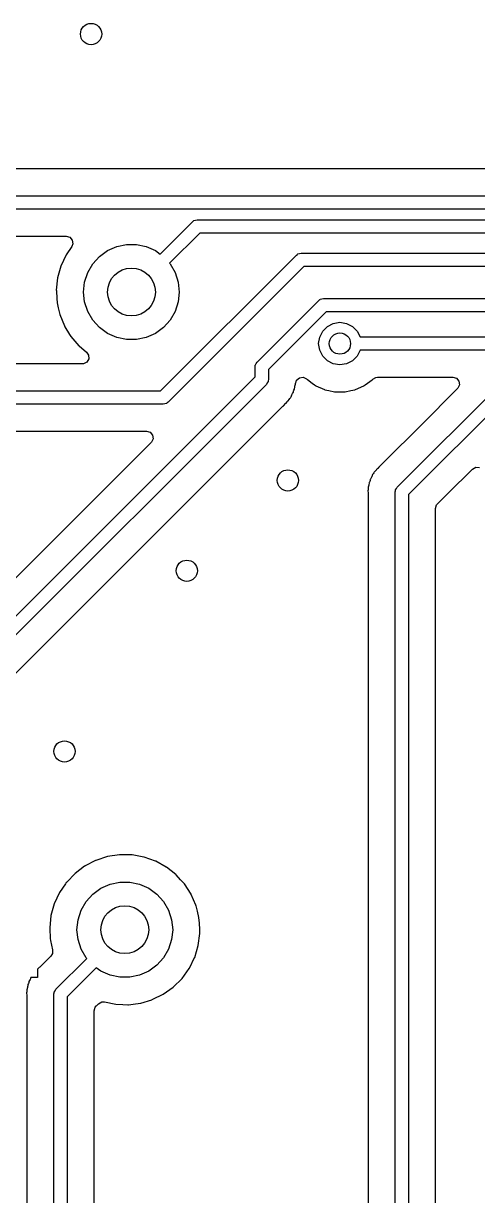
# Model space of a CAD drawing. Extents: x 3.43 to 6.79, y -5.81 to -1.74.
# Drawn here: x 4.348 to 4.684, y -4.014 to -3.146 of the extents above; entities that cross this region are included whole.
import ezdxf

# ---------------------------------------------------------------- set-up
doc = ezdxf.new("R2010")
doc.units = 0
doc.header["$MEASUREMENT"] = 0
doc.layers.add('BLACK', color=7, linetype='CONTINUOUS')

msp = doc.modelspace()

# ---------------------------------------------------------------- linework, layer by layer
at = {"layer": 'BLACK', "linetype": 'CONTINUOUS'}
for p, q in [((4.77945, -3.2534), (4.11578, -3.2534)), ((4.05701, -3.27342), (4.78981, -3.27342)), ((4.79185, -3.28326), (4.05905, -3.28326)), ((4.47494, -3.29148), (4.4761, -3.29114)), ((4.4761, -3.29114), (5.09506, -3.29114)), ((4.44872, -3.31649), (4.47262, -3.29258)), ((4.47262, -3.29258), (4.47332, -3.29206)), ((4.47332, -3.29206), (4.47344, -3.29192)), ((4.47344, -3.29192), (4.47355, -3.29189)), ((4.47355, -3.29189), (4.47375, -3.29174)), ((4.47375, -3.29174), (4.47494, -3.29148)), ((4.11036, -3.30328), (4.37921, -3.30328)), ((4.37921, -3.30328), (4.38189, -3.30407)), ((4.38189, -3.30407), (4.38373, -3.30618)), ((4.38373, -3.30618), (4.38412, -3.30895)), ((4.47814, -3.30098), (4.45577, -3.32336)), ((5.09502, -3.30098), (4.47814, -3.30098)), ((4.37913, -3.31716), (4.3753, -3.32543)), ((4.38331, -3.31104), (4.37913, -3.31716)), ((4.38412, -3.30895), (4.38331, -3.31104)), ((4.40381, -3.31831), (4.4098, -3.31396)), ((4.4098, -3.31396), (4.41657, -3.31094)), ((4.41657, -3.31094), (4.42381, -3.3094)), ((4.42381, -3.3094), (4.43122, -3.3094)), ((4.43122, -3.3094), (4.43847, -3.31094)), ((4.43847, -3.31094), (4.44523, -3.31396)), ((4.44523, -3.31396), (4.44872, -3.31649)), ((4.54963, -3.31732), (4.55033, -3.3168)), ((4.55033, -3.3168), (4.55045, -3.31666)), ((4.55045, -3.31666), (4.55056, -3.31663)), ((4.55056, -3.31663), (4.55076, -3.31648)), ((4.55076, -3.31648), (4.55195, -3.31622)), ((4.55195, -3.31622), (4.55311, -3.31588)), ((4.55311, -3.31588), (5.06547, -3.31588)), ((4.3753, -3.32543), (4.37286, -3.33422)), ((4.39515, -3.33023), (4.39885, -3.32381)), ((4.39885, -3.32381), (4.40381, -3.31831)), ((4.44906, -3.41789), (4.54963, -3.31732)), ((4.55515, -3.32572), (4.45458, -3.42629)), ((4.45577, -3.32336), (4.45618, -3.32381)), ((4.45618, -3.32381), (4.45989, -3.33023)), ((5.06343, -3.32572), (4.55515, -3.32572)), ((4.37286, -3.33422), (4.37189, -3.34328)), ((4.39286, -3.33727), (4.39515, -3.33023)), ((4.45989, -3.33023), (4.46217, -3.33727)), ((4.37189, -3.34328), (4.3719, -3.34349)), ((4.39208, -3.34464), (4.39286, -3.33727)), ((4.46217, -3.33727), (4.46295, -3.34464)), ((4.3719, -3.34349), (4.3719, -3.34349)), ((4.3719, -3.34349), (4.37226, -3.34969)), ((4.37226, -3.34969), (4.37241, -3.35239)), ((4.39286, -3.35201), (4.39208, -3.34464)), ((4.46295, -3.34464), (4.46217, -3.35201)), ((4.52054, -3.3965), (4.5662, -3.35082)), ((4.5662, -3.35082), (4.56691, -3.35029)), ((4.56691, -3.35029), (4.56703, -3.35015)), ((4.56703, -3.35015), (4.56713, -3.35012)), ((4.56713, -3.35012), (4.56734, -3.34997)), ((4.56734, -3.34997), (4.56852, -3.34972)), ((4.56852, -3.34972), (4.56969, -3.34937)), ((4.56969, -3.34937), (4.86984, -3.34937)), ((4.37241, -3.35239), (4.37246, -3.35258)), ((4.37246, -3.35258), (4.37246, -3.35258)), ((4.37246, -3.35258), (4.37332, -3.3564)), ((4.37332, -3.3564), (4.37442, -3.36128)), ((4.39515, -3.35905), (4.39286, -3.35201)), ((4.39885, -3.36547), (4.39515, -3.35905)), ((4.45989, -3.35905), (4.45618, -3.36547)), ((4.46217, -3.35201), (4.45989, -3.35905)), ((4.57172, -3.35922), (4.52894, -3.40201)), ((4.8678, -3.35922), (4.57172, -3.35922)), ((4.37442, -3.36128), (4.37785, -3.36973)), ((4.40381, -3.37097), (4.39885, -3.36547)), ((4.45618, -3.36547), (4.45123, -3.37097)), ((4.57259, -3.3701), (4.57698, -3.36787)), ((4.57698, -3.36787), (4.58185, -3.36709)), ((4.58185, -3.36709), (4.58672, -3.36787)), ((4.58672, -3.36787), (4.59111, -3.3701)), ((4.37785, -3.36973), (4.37821, -3.37032)), ((4.37821, -3.37032), (4.38172, -3.37605)), ((4.38172, -3.37605), (4.38261, -3.3775)), ((4.38261, -3.3775), (4.38858, -3.3844)), ((4.4098, -3.37533), (4.40381, -3.37097)), ((4.41657, -3.37834), (4.4098, -3.37533)), ((4.44523, -3.37533), (4.43847, -3.37834)), ((4.45123, -3.37097), (4.44523, -3.37533)), ((4.5661, -3.38284), (4.56687, -3.37798)), ((4.56687, -3.37798), (4.56911, -3.37359)), ((4.56911, -3.37359), (4.57259, -3.3701)), ((4.59111, -3.3701), (4.59459, -3.37359)), ((4.59459, -3.37359), (4.5968, -3.37792)), ((4.5968, -3.37792), (4.81654, -3.37792)), ((4.38858, -3.3844), (4.38874, -3.38453)), ((4.38874, -3.38453), (4.38874, -3.38453)), ((4.38874, -3.38453), (4.39425, -3.3891)), ((4.42381, -3.37988), (4.41657, -3.37834)), ((4.43122, -3.37988), (4.42381, -3.37988)), ((4.43847, -3.37834), (4.43122, -3.37988)), ((4.56687, -3.38771), (4.5661, -3.38284)), ((4.39425, -3.3891), (4.39581, -3.39142)), ((4.39586, -3.39421), (4.3944, -3.39659)), ((4.39581, -3.39142), (4.39586, -3.39421)), ((4.56911, -3.3921), (4.56687, -3.38771)), ((4.57259, -3.39558), (4.56911, -3.3921)), ((4.59459, -3.3921), (4.59111, -3.39558)), ((4.5968, -3.38776), (4.59459, -3.3921)), ((4.8145, -3.38776), (4.5968, -3.38776)), ((4.39108, -3.39787), (4.15357, -3.39787)), ((4.39189, -3.39781), (4.39108, -3.39787)), ((4.3944, -3.39659), (4.39189, -3.39781)), ((4.51909, -3.39998), (4.51922, -3.39911)), ((4.51909, -3.40754), (4.51909, -3.39998)), ((4.51921, -3.39893), (4.51926, -3.39883)), ((4.51922, -3.39911), (4.51921, -3.39893)), ((4.51926, -3.39883), (4.5193, -3.39858)), ((4.5193, -3.39858), (4.51995, -3.39756)), ((4.51995, -3.39756), (4.52054, -3.3965)), ((4.52894, -3.40201), (4.52894, -3.40958)), ((4.57698, -3.39782), (4.57259, -3.39558)), ((4.58185, -3.39859), (4.57698, -3.39782)), ((4.58672, -3.39782), (4.58185, -3.39859)), ((4.59111, -3.39558), (4.58672, -3.39782)), ((4.09059, -3.83603), (4.51909, -3.40754)), ((4.52808, -3.41199), (4.5275, -3.41306)), ((4.52873, -3.41098), (4.52808, -3.41199)), ((4.52877, -3.41072), (4.52873, -3.41098)), ((4.52882, -3.41063), (4.52877, -3.41072)), ((4.52894, -3.40958), (4.52881, -3.41045)), ((4.52881, -3.41045), (4.52882, -3.41063)), ((4.54888, -3.41303), (4.54896, -3.41273)), ((4.54896, -3.41242), (4.549, -3.41211)), ((4.54896, -3.41273), (4.54896, -3.41242)), ((4.549, -3.41211), (4.54912, -3.41212)), ((4.54912, -3.41212), (4.54974, -3.41001)), ((4.54974, -3.41001), (4.55186, -3.40817)), ((4.55186, -3.40817), (4.55462, -3.40778)), ((4.55462, -3.40778), (4.55717, -3.40894)), ((4.55717, -3.40894), (4.5576, -3.40937)), ((4.5576, -3.40937), (4.55779, -3.40957)), ((4.55779, -3.40957), (4.5613, -3.41212)), ((4.5613, -3.41212), (4.56303, -3.41338)), ((4.60067, -3.41338), (4.60568, -3.40974)), ((4.60568, -3.40974), (4.60592, -3.40957)), ((4.60592, -3.40957), (4.60609, -3.40938)), ((4.60609, -3.40938), (4.60628, -3.4092)), ((4.60628, -3.4092), (4.60633, -3.40925)), ((4.60633, -3.40925), (4.60843, -3.40796)), ((4.60843, -3.40796), (4.60973, -3.40778)), ((4.60973, -3.40778), (4.6654, -3.40778)), ((4.6654, -3.40778), (4.66808, -3.40857)), ((4.66808, -3.40857), (4.66991, -3.41068)), ((4.66991, -3.41068), (4.67031, -3.41345)), ((4.5275, -3.41306), (4.09206, -3.84847)), ((4.1287, -3.41789), (4.44906, -3.41789)), ((4.54565, -3.42238), (4.54635, -3.42078)), ((4.54635, -3.42078), (4.54655, -3.42036)), ((4.54655, -3.42036), (4.54679, -3.41992)), ((4.54679, -3.41992), (4.54739, -3.41883)), ((4.54739, -3.41883), (4.54749, -3.41843)), ((4.54749, -3.41843), (4.54759, -3.41806)), ((4.54759, -3.41806), (4.54784, -3.41732)), ((4.54784, -3.41732), (4.54816, -3.41659)), ((4.54816, -3.41659), (4.54843, -3.41487)), ((4.54843, -3.41487), (4.54852, -3.41442)), ((4.54852, -3.41442), (4.54888, -3.41303)), ((4.54888, -3.41303), (4.54888, -3.41303)), ((4.56303, -3.41338), (4.56387, -3.41399)), ((4.56387, -3.41399), (4.56411, -3.41409)), ((4.56411, -3.41409), (4.56411, -3.41409)), ((4.56411, -3.41409), (4.57036, -3.41688)), ((4.57036, -3.41688), (4.57074, -3.41705)), ((4.57074, -3.41705), (4.57373, -3.41768)), ((4.57373, -3.41768), (4.57784, -3.41856)), ((4.57784, -3.41856), (4.57784, -3.41856)), ((4.57784, -3.41856), (4.57809, -3.41861)), ((4.57809, -3.41861), (4.58561, -3.41861)), ((4.58561, -3.41861), (4.58586, -3.41856)), ((4.58586, -3.41856), (4.58997, -3.41768)), ((4.58586, -3.41856), (4.58586, -3.41856)), ((4.58997, -3.41768), (4.59296, -3.41705)), ((4.59296, -3.41705), (4.59334, -3.41688)), ((4.59334, -3.41688), (4.5996, -3.41409)), ((4.5996, -3.41409), (4.59983, -3.41399)), ((4.5996, -3.41409), (4.5996, -3.41409)), ((4.59983, -3.41399), (4.60067, -3.41338)), ((4.62424, -3.48923), (4.69967, -3.4138)), ((4.66891, -3.41625), (4.64168, -3.44348)), ((4.66915, -3.41599), (4.66891, -3.41625)), ((4.67031, -3.41345), (4.66915, -3.41599)), ((4.4511, -3.42774), (4.1287, -3.42774)), ((4.45227, -3.42739), (4.4511, -3.42774)), ((4.45345, -3.42714), (4.45227, -3.42739)), ((4.45365, -3.42699), (4.45345, -3.42714)), ((4.45376, -3.42696), (4.45365, -3.42699)), ((4.45388, -3.42682), (4.45376, -3.42696)), ((4.45458, -3.42629), (4.45388, -3.42682)), ((4.45963, -3.50924), (4.53946, -3.42941)), ((4.53946, -3.42941), (4.53978, -3.42911)), ((4.53978, -3.42911), (4.54004, -3.42895)), ((4.54004, -3.42895), (4.54188, -3.42699)), ((4.54188, -3.42699), (4.54198, -3.42688)), ((4.54198, -3.42688), (4.54276, -3.42611)), ((4.54276, -3.42611), (4.54286, -3.42598)), ((4.54286, -3.42598), (4.54316, -3.42562)), ((4.54286, -3.42598), (4.54286, -3.42598)), ((4.54286, -3.42598), (4.54286, -3.42598)), ((4.54316, -3.42562), (4.54349, -3.42527)), ((4.54349, -3.42527), (4.54435, -3.42436)), ((4.54435, -3.42436), (4.54474, -3.42366)), ((4.54474, -3.42366), (4.54517, -3.42301)), ((4.54517, -3.42301), (4.54546, -3.42262)), ((4.54546, -3.42262), (4.54565, -3.42238)), ((4.70519, -3.4222), (4.63264, -3.49475)), ((4.64168, -3.44348), (4.61512, -3.47004)), ((4.15368, -3.44776), (4.43859, -3.44776)), ((4.43859, -3.44776), (4.44127, -3.44854)), ((4.44127, -3.44854), (4.4431, -3.45066)), ((4.44234, -3.45597), (4.4421, -3.45622)), ((4.4435, -3.45342), (4.44234, -3.45597)), ((4.4431, -3.45066), (4.4435, -3.45342)), ((4.4421, -3.45622), (4.30304, -3.59527)), ((4.61169, -3.47334), (4.61067, -3.47443)), ((4.61195, -3.47318), (4.61169, -3.47334)), ((4.61227, -3.47288), (4.61195, -3.47318)), ((4.61512, -3.47004), (4.61227, -3.47288)), ((4.60518, -3.48193), (4.60449, -3.48318)), ((4.60539, -3.48151), (4.60518, -3.48193)), ((4.60585, -3.48044), (4.60539, -3.48151)), ((4.60608, -3.47991), (4.60585, -3.48044)), ((4.60627, -3.47966), (4.60608, -3.47991)), ((4.60657, -3.47928), (4.60627, -3.47966)), ((4.60627, -3.47966), (4.60627, -3.47966)), ((4.60699, -3.47863), (4.60657, -3.47928)), ((4.60723, -3.47821), (4.60699, -3.47863)), ((4.60738, -3.47793), (4.60723, -3.47821)), ((4.60723, -3.47821), (4.60723, -3.47821)), ((4.60857, -3.47666), (4.60738, -3.47793)), ((4.60887, -3.47631), (4.60857, -3.47666)), ((4.60888, -3.4763), (4.60887, -3.47631)), ((4.60897, -3.47618), (4.60888, -3.4763)), ((4.60888, -3.4763), (4.60888, -3.4763)), ((4.60975, -3.4754), (4.60897, -3.47618)), ((4.60986, -3.47529), (4.60975, -3.4754)), ((4.61067, -3.47443), (4.60986, -3.47529)), ((4.66181, -3.49388), (4.67993, -3.47577)), ((4.67993, -3.47577), (4.68239, -3.47443)), ((4.68239, -3.47443), (4.68517, -3.47463)), ((4.60278, -3.49035), (4.60271, -3.49113)), ((4.60285, -3.48926), (4.60278, -3.48956)), ((4.60278, -3.48956), (4.60278, -3.49035)), ((4.60321, -3.48787), (4.60285, -3.48926)), ((4.60285, -3.48926), (4.60285, -3.48926)), ((4.6033, -3.48741), (4.60321, -3.48787)), ((4.60353, -3.486), (4.6033, -3.48741)), ((4.60358, -3.48569), (4.60353, -3.486)), ((4.6037, -3.48541), (4.60358, -3.48569)), ((4.60389, -3.48496), (4.6037, -3.48541)), ((4.6037, -3.48541), (4.6037, -3.48541)), ((4.60414, -3.48423), (4.60389, -3.48496)), ((4.60427, -3.48376), (4.60414, -3.48423)), ((4.60434, -3.48345), (4.60427, -3.48376)), ((4.60427, -3.48376), (4.60427, -3.48376)), ((4.60449, -3.48318), (4.60434, -3.48345)), ((4.60449, -3.48318), (4.60449, -3.48318)), ((4.623, -3.49131), (4.62366, -3.49029)), ((4.62366, -3.49029), (4.62424, -3.48923)), ((4.60271, -3.49113), (4.60259, -3.49192)), ((4.60259, -3.49192), (4.60274, -3.49348)), ((4.60274, -3.49348), (4.60275, -3.49365)), ((4.60275, -3.49365), (4.60278, -3.49412)), ((4.60278, -3.49412), (4.60278, -4.07301)), ((4.6228, -3.49271), (4.62292, -3.49184)), ((4.6228, -4.08336), (4.6228, -3.49271)), ((4.62291, -3.49166), (4.62296, -3.49156)), ((4.62292, -3.49184), (4.62291, -3.49166)), ((4.62296, -3.49156), (4.623, -3.49131)), ((4.63264, -3.49475), (4.63264, -4.08539)), ((4.65411, -3.50159), (4.66181, -3.49388)), ((4.65266, -3.5051), (4.65344, -3.50241)), ((4.65266, -4.08398), (4.65266, -3.5051)), ((4.65344, -3.50241), (4.65411, -3.50159)), ((4.11176, -3.85709), (4.45963, -3.50924)), ((4.40085, -3.76588), (4.39324, -3.76984)), ((4.40103, -3.76579), (4.40085, -3.76588)), ((4.40085, -3.76588), (4.40085, -3.76588)), ((4.4097, -3.76295), (4.40103, -3.76579)), ((4.41871, -3.76158), (4.4097, -3.76295)), ((4.41892, -3.76158), (4.41871, -3.76158)), ((4.42496, -3.76165), (4.41892, -3.76158)), ((4.41892, -3.76158), (4.41892, -3.76158)), ((4.42783, -3.76169), (4.42496, -3.76165)), ((4.42803, -3.76172), (4.42783, -3.76169)), ((4.43661, -3.76325), (4.42803, -3.76172)), ((4.42803, -3.76172), (4.42803, -3.76172)), ((4.43681, -3.76329), (4.43661, -3.76325)), ((4.43661, -3.76325), (4.43661, -3.76325)), ((4.437, -3.76335), (4.43681, -3.76329)), ((4.44521, -3.76626), (4.437, -3.76335)), ((4.437, -3.76335), (4.437, -3.76335)), ((4.4454, -3.76633), (4.44521, -3.76626)), ((4.44521, -3.76626), (4.44521, -3.76626)), ((4.44558, -3.76643), (4.4454, -3.76633)), ((4.45321, -3.77064), (4.44558, -3.76643)), ((4.44558, -3.76643), (4.44558, -3.76643)), ((4.38551, -3.77562), (4.37983, -3.78156)), ((4.38565, -3.77547), (4.38551, -3.77562)), ((4.38581, -3.77535), (4.38565, -3.77547)), ((4.39278, -3.77012), (4.38581, -3.77535)), ((4.39294, -3.77), (4.39278, -3.77012)), ((4.39278, -3.77012), (4.39278, -3.77012)), ((4.39324, -3.76984), (4.39294, -3.77)), ((4.45339, -3.77074), (4.45321, -3.77064)), ((4.45321, -3.77064), (4.45321, -3.77064)), ((4.45355, -3.77086), (4.45339, -3.77074)), ((4.46038, -3.77626), (4.45355, -3.77086)), ((4.45355, -3.77086), (4.45355, -3.77086)), ((4.46054, -3.77639), (4.46038, -3.77626)), ((4.46038, -3.77626), (4.46038, -3.77626)), ((4.46388, -3.78005), (4.46054, -3.77639)), ((4.37862, -3.78313), (4.37421, -3.7896)), ((4.37924, -3.78223), (4.37862, -3.78313)), ((4.37935, -3.78207), (4.37924, -3.78223)), ((4.37924, -3.78223), (4.37924, -3.78223)), ((4.37983, -3.78156), (4.37935, -3.78207)), ((4.40488, -3.7864), (4.41165, -3.78338)), ((4.41165, -3.78338), (4.41889, -3.78184)), ((4.41889, -3.78184), (4.4263, -3.78184)), ((4.4263, -3.78184), (4.43354, -3.78338)), ((4.43354, -3.78338), (4.44031, -3.7864)), ((4.46574, -3.7821), (4.46388, -3.78005)), ((4.46668, -3.78313), (4.46574, -3.7821)), ((4.47163, -3.79079), (4.46668, -3.78313)), ((4.37421, -3.7896), (4.37037, -3.79787)), ((4.39393, -3.79626), (4.39889, -3.79075)), ((4.39889, -3.79075), (4.40488, -3.7864)), ((4.44031, -3.7864), (4.4463, -3.79075)), ((4.4463, -3.79075), (4.45126, -3.79626)), ((4.47171, -3.79097), (4.47163, -3.79079)), ((4.47171, -3.79098), (4.47171, -3.79097)), ((4.47519, -3.79896), (4.47171, -3.79098)), ((4.37037, -3.79787), (4.36794, -3.80666)), ((4.38794, -3.80972), (4.39022, -3.80267)), ((4.39022, -3.80267), (4.39393, -3.79626)), ((4.45126, -3.79626), (4.45496, -3.80267)), ((4.45496, -3.80267), (4.45725, -3.80972)), ((4.47527, -3.79915), (4.47519, -3.79896)), ((4.47532, -3.79935), (4.47527, -3.79915)), ((4.47633, -3.80338), (4.47532, -3.79935)), ((4.47532, -3.79935), (4.47532, -3.79935)), ((4.47749, -3.80799), (4.47633, -3.80338)), ((4.36794, -3.80666), (4.36697, -3.81572)), ((4.38716, -3.81708), (4.38794, -3.80972)), ((4.45725, -3.80972), (4.45803, -3.81708)), ((4.47751, -3.8082), (4.47749, -3.80799)), ((4.47782, -3.81201), (4.47751, -3.8082)), ((4.47751, -3.8082), (4.47751, -3.8082)), ((4.47824, -3.81708), (4.47782, -3.81201)), ((4.36697, -3.81572), (4.36698, -3.81593)), ((4.36698, -3.81593), (4.36698, -3.81593)), ((4.36698, -3.81593), (4.36743, -3.82381)), ((4.38794, -3.82445), (4.38716, -3.81708)), ((4.45803, -3.81708), (4.45725, -3.82445)), ((4.47698, -3.82884), (4.47817, -3.8198)), ((4.47817, -3.8198), (4.47821, -3.81823)), ((4.47821, -3.81823), (4.47823, -3.81722)), ((4.47823, -3.81722), (4.47824, -3.81708)), ((4.47823, -3.81722), (4.47823, -3.81722)), ((4.36743, -3.82381), (4.36749, -3.82483)), ((4.36749, -3.82483), (4.36754, -3.82503)), ((4.36754, -3.82503), (4.36754, -3.82503)), ((4.36754, -3.82503), (4.36912, -3.83204)), ((4.39022, -3.83149), (4.38794, -3.82445)), ((4.45725, -3.82445), (4.45496, -3.83149)), ((4.47433, -3.83757), (4.47698, -3.82884)), ((4.36779, -3.83664), (4.35956, -3.84485)), ((4.36894, -3.83483), (4.36779, -3.83664)), ((4.36912, -3.83204), (4.36894, -3.83483)), ((4.39393, -3.83791), (4.39022, -3.83149)), ((4.39436, -3.83839), (4.39393, -3.83791)), ((4.45126, -3.83791), (4.4463, -3.84341)), ((4.45496, -3.83149), (4.45126, -3.83791)), ((4.47039, -3.84555), (4.47424, -3.83775)), ((4.47424, -3.83775), (4.47433, -3.83757)), ((4.47424, -3.83775), (4.47424, -3.83775)), ((4.35898, -3.84532), (4.35803, -3.84633)), ((4.35803, -3.84633), (4.35803, -3.85252)), ((4.35923, -3.84516), (4.35898, -3.84532)), ((4.35956, -3.84485), (4.35923, -3.84516)), ((4.37152, -3.86121), (4.39436, -3.83839)), ((4.40141, -3.84525), (4.37992, -3.86673)), ((4.40488, -3.84777), (4.40141, -3.84525)), ((4.4463, -3.84341), (4.44031, -3.84777)), ((4.46497, -3.85315), (4.47029, -3.84574)), ((4.47029, -3.84574), (4.47039, -3.84555)), ((4.35163, -3.85543), (4.35143, -3.8562)), ((4.35247, -3.8539), (4.35163, -3.85543)), ((4.35267, -3.85349), (4.35247, -3.8539)), ((4.35289, -3.85298), (4.35267, -3.85349)), ((4.35309, -3.85252), (4.35289, -3.85298)), ((4.35803, -3.85252), (4.35309, -3.85252)), ((4.41165, -3.85078), (4.40488, -3.84777)), ((4.41889, -3.85232), (4.41165, -3.85078)), ((4.4263, -3.85232), (4.41889, -3.85232)), ((4.43354, -3.85078), (4.4263, -3.85232)), ((4.44031, -3.84777), (4.43354, -3.85078)), ((4.45851, -3.85958), (4.46497, -3.85315)), ((4.35, -3.86311), (4.34987, -3.86389)), ((4.34987, -3.86389), (4.3499, -3.8642)), ((4.3499, -3.8642), (4.35004, -3.86563)), ((4.35006, -3.86233), (4.35, -3.86311)), ((4.35049, -3.85985), (4.35006, -3.86154)), ((4.35006, -3.86154), (4.35006, -3.86233)), ((4.35059, -3.85939), (4.35049, -3.85985)), ((4.3507, -3.8587), (4.35059, -3.85939)), ((4.35074, -3.85841), (4.3507, -3.8587)), ((4.35081, -3.85798), (4.35074, -3.85841)), ((4.35086, -3.85767), (4.35081, -3.85798)), ((4.35081, -3.85798), (4.35081, -3.85798)), ((4.35118, -3.85694), (4.35086, -3.85767)), ((4.35143, -3.8562), (4.35118, -3.85694)), ((4.37008, -3.86469), (4.3702, -3.86382)), ((4.37019, -3.86364), (4.37025, -3.86354)), ((4.3702, -3.86382), (4.37019, -3.86364)), ((4.37025, -3.86354), (4.37028, -3.86329)), ((4.37028, -3.86329), (4.37094, -3.86227)), ((4.37094, -3.86227), (4.37152, -3.86121)), ((4.45109, -3.86488), (4.45851, -3.85958)), ((4.35004, -3.86563), (4.35006, -3.86609)), ((4.35006, -3.86609), (4.35006, -4.25409)), ((4.37008, -4.9813), (4.37008, -3.86469)), ((4.37992, -3.86673), (4.37992, -4.97926)), ((4.40152, -3.87345), (4.40301, -3.87196)), ((4.40301, -3.87196), (4.40546, -3.87062)), ((4.40546, -3.87062), (4.40751, -3.8706)), ((4.40751, -3.8706), (4.41601, -3.87233)), ((4.41601, -3.87233), (4.42115, -3.87252)), ((4.42115, -3.87252), (4.42492, -3.87266)), ((4.42492, -3.87266), (4.42492, -3.87266)), ((4.42492, -3.87266), (4.42512, -3.87267)), ((4.42512, -3.87267), (4.42532, -3.87264)), ((4.42532, -3.87264), (4.4289, -3.87218)), ((4.42532, -3.87264), (4.42532, -3.87264)), ((4.4289, -3.87218), (4.43416, -3.87151)), ((4.43416, -3.87151), (4.43436, -3.87145)), ((4.43436, -3.87145), (4.4427, -3.86895)), ((4.43436, -3.87145), (4.43436, -3.87145)), ((4.4427, -3.86895), (4.4429, -3.86889)), ((4.4429, -3.86889), (4.44343, -3.86863)), ((4.44343, -3.86863), (4.4509, -3.86497)), ((4.4509, -3.86497), (4.45109, -3.86488)), ((4.4509, -3.86497), (4.4509, -3.86497)), ((4.39994, -3.87708), (4.40073, -3.8744)), ((4.39994, -4.23207), (4.39994, -3.87708)), ((4.40073, -3.8744), (4.4014, -3.87357)), ((4.4014, -3.87357), (4.40152, -3.87345))]:
    msp.add_line(p, q, dxfattribs=at)
at = {"layer": 'BLACK'}
for centre, radius in [((4.39764, -3.15354), 0.00787), ((4.42752, -3.34464), 0.01772), ((4.58185, -3.38284), 0.00787), ((4.54331, -3.48425), 0.00787), ((4.4685, -3.55118), 0.00787), ((4.37795, -3.68504), 0.00787), ((4.42259, -3.81708), 0.01772)]:
    msp.add_circle(centre, radius, dxfattribs=at)

doc.saveas('drawing.dxf')
